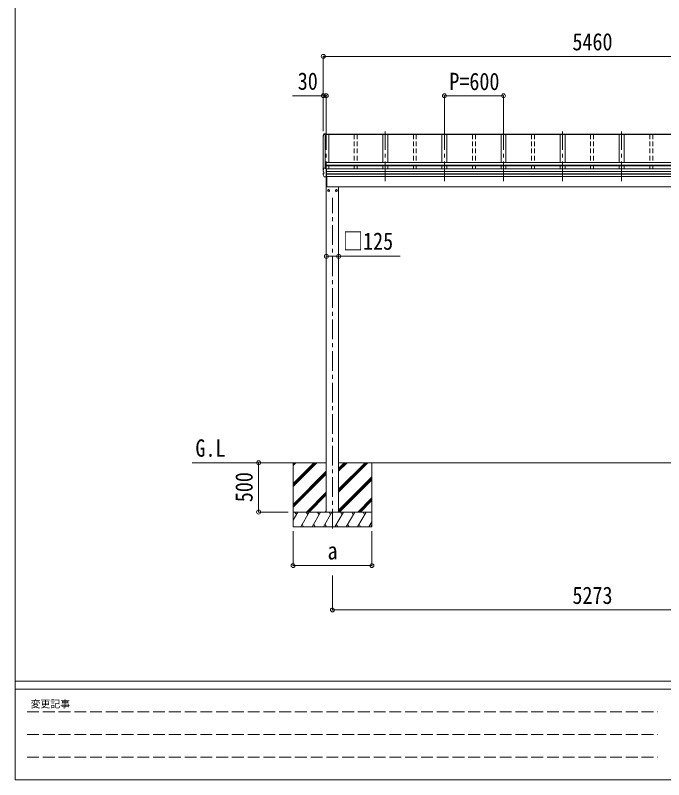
# Model space of a CAD drawing. Units: millimetres at full size, sheet at 1:40. Extents: x -11243 to 11243, y -7760 to 7760.
# Drawn here: x -11243 to -4658, y -7760 to 0 of the extents above; entities that cross this region are included whole.
import ezdxf
from ezdxf.enums import TextEntityAlignment as Align

# ---------------------------------------------------------------- set-up
doc = ezdxf.new("R2010")
doc.units = ezdxf.units.MM
doc.header["$LTSCALE"] = 40
doc.header["$PDMODE"] = 32
doc.header["$PDSIZE"] = 40
for name, pattern in [('CHAIN1', [8, 5, -1, 1, -1]), ('DASHED1', [1.8, 1.2, -0.6]), ('DASHED3', [4, 3, -1])]:
    doc.linetypes.add(name, pattern=pattern)
for name, color, linetype, lineweight in [('0-3_ELV2', 7, 'Continuous', 9), ('0-6_OTH_LINE', 6, 'Continuous', 9), ('F-0_240', 7, 'Continuous', 9)]:
    doc.layers.add(name, color=color, linetype=linetype, lineweight=lineweight)
doc.styles.add('ＭＳ ゴシック', font='')
doc.styles.get('ＭＳ ゴシック').set_extended_font_data('MS Gothic')

msp = doc.modelspace()

# ---------------------------------------------------------------- linework, layer by layer
at = {"layer": '0-3_ELV2', "color": 6}
for p, q in [((-8115.41, -417.07), (-8115.41, -1176.07)), ((-8115.41, -817.07), (-8428.75, -817.07)), ((-8115.41, -817.07), (-8115.41, -1176.07)), ((-8085.41, -817.07), (-8085.41, -1176.07)), ((-6285.41, -817.07), (-6885.41, -817.07)), ((-6885.41, -817.07), (-6885.41, -1176.07)), ((-6285.41, -817.07), (-6285.41, -1176.07)), ((-7959.41, -2446.9), (-8084.41, -2446.9)), ((-7959.41, -2446.9), (-7335.94, -2446.9)), ((-8771.91, -4542.91), (-8472.91, -4542.91)), ((-8771.91, -5042.91), (-8472.91, -5042.91)), ((-8421.91, -5586.45), (-8421.91, -5237.45)), ((-8021.91, -6036.45), (-8021.91, -5686.45))]:
    msp.add_line(p, q, dxfattribs=at)
at = {"layer": '0-3_ELV2', "color": 4}
for p, q in [((-8117.69, -1231.57), (-8117.72, -1231.82)), ((-8117.72, -1231.82), (-8117.72, -1231.87)), ((-8117.72, -1235.92), (-8117.72, -1231.87)), ((-8116.67, -1237.2), (-8115.41, -1237.44)), ((-8115.41, -1235.92), (-8116.18, -1235.77)), ((-8115.41, -1235.57), (-8116.1, -1235.44)), ((-8115.41, -1232.62), (-8115.41, -1569.4)), ((-8110.27, -1205.27), (-8110.15, -1204.97)), ((-8110.15, -1204.97), (-8109.98, -1204.71)), ((-8109.98, -1204.71), (-8109.76, -1204.48)), ((-8109.76, -1204.48), (-8109.51, -1204.3)), ((-8109.51, -1204.3), (-8109.23, -1204.17)), ((-8109.23, -1204.17), (-8108.96, -1204.09)), ((-8108.96, -1204.09), (-8108.73, -1204.05)), ((-8060.41, -1209.26), (-8108.85, -1209.26)), ((-8108.73, -1204.05), (-8108.5, -1204.03)), ((-8108.5, -1204.03), (-8108.24, -1204.01)), ((-8108.24, -1204.01), (-8107.96, -1204)), ((-8107.96, -1204), (-8107.65, -1203.99)), ((-8107.65, -1203.99), (-8107.33, -1203.99)), ((-8107.41, -1204), (-8107.41, -1203.99)), ((-8107.41, -1204), (-8107.41, -1204)), ((-8107.41, -1204), (-8082.41, -1204)), ((-8082.41, -1206.52), (-8096.61, -1206.52)), ((-8096.38, -1209.11), (-8096.38, -1208.76)), ((-8096.31, -1209.26), (-8096.31, -1552.59)), ((-8085.41, -1209.02), (-8096.23, -1209.02)), ((-8095.71, -1209.26), (-8095.71, -1556.54)), ((-8085.41, -1208.02), (-8085.41, -1209.02)), ((-8082.41, -1208.02), (-8085.41, -1208.02)), ((-2685.41, -1208.35), (-8085.41, -1208.35)), ((-2685.41, -1209.25), (-8085.41, -1209.25)), ((-8082.41, -1208.35), (-8082.41, -1204)), ((-2688.41, -1206.07), (-8082.41, -1206.07)), ((-8060.41, -1209.17), (-8060.41, -1493.43)), ((-7510.41, -1209.17), (-7510.41, -1493.43)), ((-7460.41, -1209.17), (-7460.41, -1493.43)), ((-6910.36, -1209.17), (-6910.36, -1493.43)), ((-6860.36, -1209.17), (-6860.36, -1493.43)), ((-6310.41, -1209.17), (-6310.41, -1493.43)), ((-6260.41, -1209.17), (-6260.41, -1493.43)), ((-5710.41, -1209.17), (-5710.41, -1493.43)), ((-5660.41, -1209.17), (-5660.41, -1493.43)), ((-5110.41, -1209.17), (-5110.41, -1493.43)), ((-5060.41, -1209.17), (-5060.41, -1493.43)), ((-8117.83, -1260.96), (-8117.83, -1256.89)), ((-8116.33, -1264.92), (-8117.73, -1261.44)), ((-8115.41, -1259.42), (-8116.77, -1259.68)), ((-8115.41, -1267.16), (-8116.33, -1264.92)), ((-8116.25, -1255.43), (-8116.24, -1255.43)), ((-8115.41, -1260.94), (-8116.25, -1261.11)), ((-8115.41, -1255.33), (-8116.24, -1255.43)), ((-8108.65, -1550.27), (-8096.61, -1550.27)), ((-8097.51, -1493.4), (-8097.51, -1522.86)), ((-8095.51, -1522.86), (-8097.51, -1522.86)), ((-8096.38, -1551.77), (-8096.61, -1550.27)), ((-8096.61, -1556.9), (-8096.61, -1550.27)), ((-8096.38, -1551.77), (-8096.38, -1552.11)), ((-8075.51, -1491.4), (-8095.51, -1491.4)), ((-8075.51, -1492.93), (-8095.51, -1492.93)), ((-8095.51, -1527.45), (-8095.51, -1492.93)), ((-2675.31, -1493.56), (-8095.51, -1493.56)), ((-2675.31, -1522.6), (-8095.51, -1522.6)), ((-2675.31, -1524.34), (-8095.51, -1524.34)), ((-2675.31, -1527.45), (-8095.51, -1527.45)), ((-8075.51, -1491.4), (-8075.51, -1493.56)), ((-8060.41, -1525.41), (-8060.41, -1559.08)), ((-7510.41, -1527.45), (-7510.41, -1559.08)), ((-7460.41, -1527.45), (-7460.41, -1559.08)), ((-6910.36, -1527.45), (-6910.36, -1559.08)), ((-6860.36, -1527.45), (-6860.36, -1559.08)), ((-6310.41, -1527.45), (-6310.41, -1559.08)), ((-6260.41, -1527.45), (-6260.41, -1559.08)), ((-5710.41, -1527.45), (-5710.41, -1559.08)), ((-5660.41, -1527.45), (-5660.41, -1559.08)), ((-5110.41, -1527.45), (-5110.41, -1559.08)), ((-5060.41, -1527.45), (-5060.41, -1559.08)), ((-8117.83, -1611.01), (-8117.83, -1603.62)), ((-8117.83, -1611.17), (-8117.82, -1611)), ((-8117.79, -1611.35), (-8117.83, -1611.17)), ((-8117.72, -1611.51), (-8117.79, -1611.35)), ((-8117.73, -1611.49), (-8114.88, -1618.31)), ((-8117.69, -1578.27), (-8117.72, -1578.53)), ((-8117.72, -1578.53), (-8117.72, -1578.58)), ((-8117.72, -1585.97), (-8117.72, -1578.58)), ((-8117.72, -1585.92), (-8117.69, -1585.66)), ((-8117.72, -1586.01), (-8117.72, -1585.92)), ((-8117.65, -1586.39), (-8117.71, -1586.01)), ((-8117.47, -1586.74), (-8117.65, -1586.39)), ((-8117.21, -1587.01), (-8117.47, -1586.74)), ((-8116.94, -1587.18), (-8117.21, -1587.01)), ((-8117.05, -1611.02), (-8117, -1610.66)), ((-8117.02, -1611.38), (-8117.05, -1611.02)), ((-8116.93, -1611.71), (-8117.02, -1611.38)), ((-8117, -1610.66), (-8116.89, -1610.33)), ((-8116.7, -1587.28), (-8116.94, -1587.18)), ((-8116.9, -1586.09), (-8116.85, -1585.77)), ((-8116.89, -1586.42), (-8116.9, -1586.09)), ((-8116.82, -1586.73), (-8116.89, -1586.42)), ((-8116.89, -1610.33), (-8116.71, -1610.05)), ((-8116.7, -1587), (-8116.82, -1586.73)), ((-8116.77, -1602.34), (-8110.81, -1601.19)), ((-8116.71, -1610.05), (-8116.49, -1609.85)), ((-8116.53, -1587.23), (-8116.7, -1587)), ((-8116.46, -1587.35), (-8116.7, -1587.28)), ((-8116.33, -1587.37), (-8116.53, -1587.23)), ((-8116.49, -1609.85), (-8116.25, -1609.73)), ((-8116.18, -1587.43), (-8116.46, -1587.35)), ((-8116.1, -1587.44), (-8116.33, -1587.37)), ((-8116.24, -1609.73), (-8116.25, -1609.73)), ((-8116.24, -1609.73), (-8109.84, -1608.03)), ((-8109.84, -1588.21), (-8116.1, -1587.44)), ((-8116.1, -1587.44), (-8116.1, -1587.44)), ((-8114.88, -1618.31), (-8111.93, -1625.04)), ((-8111.93, -1625.04), (-8108.89, -1631.69)), ((-8110.42, -1588.23), (-8110.46, -1588.14)), ((-8110.41, -1588.35), (-8110.42, -1588.23)), ((-8110.41, -1588.35), (-8110.41, -1607.56)), ((-8109.84, -1588.21), (-8109.84, -1588.22)), ((-8109.84, -1588.22), (-8109.76, -1588.24)), ((-8109.84, -1608.03), (-8109.76, -1607.99)), ((-8109.84, -1608.03), (-8109.84, -1608.03)), ((-8109.76, -1588.24), (-8109.68, -1588.29)), ((-8109.76, -1607.99), (-8109.68, -1607.93)), ((-8109.68, -1588.29), (-8109.62, -1588.37)), ((-8109.68, -1607.93), (-8109.62, -1607.85)), ((-8109.62, -1588.37), (-8109.57, -1588.46)), ((-8109.62, -1607.85), (-8109.57, -1607.75)), ((-8109.57, -1588.46), (-8109.54, -1588.57)), ((-8109.57, -1607.75), (-8109.54, -1607.63)), ((-8109.54, -1588.57), (-8109.53, -1588.69)), ((-8109.54, -1607.63), (-8109.53, -1607.51)), ((-8082.41, -1556.9), (-8096.61, -1556.9)), ((-8095.66, -1556.9), (-8096.38, -1552.11)), ((-8096.23, -1556.9), (-8096.23, -1553.22)), ((-8095.67, -1556.9), (-8096.23, -1553.22)), ((-8082.41, -1639.31), (-8082.41, -1556.9)), ((-2688.41, -1559.08), (-8082.41, -1559.08)), ((-2688.41, -1585.6), (-8082.41, -1585.6)), ((-2688.41, -1586.49), (-8082.41, -1586.49)), ((-2688.41, -1609.71), (-8082.41, -1609.71)), ((-2688.41, -1611.64), (-8082.41, -1611.64)), ((-8108.89, -1631.69), (-8105.77, -1638.25)), ((-8105.61, -1638.54), (-8105.78, -1638.2)), ((-8105.35, -1638.82), (-8105.61, -1638.54)), ((-8105.04, -1639.03), (-8105.35, -1638.82)), ((-8104.71, -1639.18), (-8105.04, -1639.03)), ((-8104.4, -1639.25), (-8104.71, -1639.18)), ((-8104.12, -1639.28), (-8104.4, -1639.25)), ((-8103.81, -1639.3), (-8104.12, -1639.28)), ((-8103.46, -1639.31), (-8103.81, -1639.3)), ((-8103.08, -1639.31), (-8103.46, -1639.31)), ((-8082.41, -1639.31), (-8103.06, -1639.31)), ((-8087.41, -1743.51), (-8087.41, -1639.31)), ((-8086.91, -1743.9), (-8086.91, -1639.31)), ((-2688.41, -1636.67), (-8082.41, -1636.67)), ((-8080.41, -1636.67), (-8080.41, -1741.51)), ((-8086.91, -1743.97), (-8086.92, -1744)), ((-8086.92, -1744), (-8086.91, -1744.01)), ((-8086.91, -1743.9), (-8086.91, -1743.91)), ((-8086.91, -1743.91), (-8086.91, -1743.97)), ((-8086.91, -1744.01), (-8085.41, -1744.01)), ((-8086.91, -1744.01), (-8086.91, -1744.01)), ((-8085.41, -1744.01), (-8085.41, -1741.51)), ((-8085.41, -1741.51), (-8080.41, -1741.51)), ((-2804.71, -1742.91), (-8085.41, -1742.91)), ((-8084.41, -1742.91), (-8084.41, -5042.91)), ((-8061.91, -1770.09), (-8070.41, -1775)), ((-8070.41, -1775), (-8070.41, -1784.81)), ((-8053.41, -1775), (-8061.91, -1770.09)), ((-8053.41, -1784.81), (-8053.41, -1775)), ((-8053.31, -1779.66), (-8053.41, -1779.66)), ((-8053.31, -1780.16), (-8053.41, -1780.16)), ((-7990.51, -1779.66), (-7990.41, -1779.66)), ((-7990.51, -1780.16), (-7990.41, -1780.16)), ((-7990.41, -1775), (-7981.91, -1770.09)), ((-7990.41, -1784.81), (-7990.41, -1775)), ((-7981.91, -1770.09), (-7973.41, -1775)), ((-7973.41, -1775), (-7973.41, -1784.81)), ((-7959.41, -5042.91), (-7959.41, -1742.91)), ((-8070.41, -1784.81), (-8061.91, -1789.72)), ((-8061.91, -1789.72), (-8053.41, -1784.81)), ((-7981.91, -1789.72), (-7990.41, -1784.81)), ((-7973.41, -1784.81), (-7981.91, -1789.72))]:
    msp.add_line(p, q, dxfattribs=at)
at = {"layer": '0-3_ELV2', "color": 5, "linetype": 'CHAIN1'}
for p, q in [((-8085.36, -1684.91), (-8085.36, -1180.73)), ((-7485.41, -1684.91), (-7485.41, -1180.73)), ((-6885.41, -1684.91), (-6885.41, -1180.73)), ((-6285.41, -1684.91), (-6285.41, -1180.73)), ((-5685.41, -1684.91), (-5685.41, -1180.73)), ((-5085.41, -1684.91), (-5085.41, -1180.73)), ((-8021.91, -5209.43), (-8021.91, -1852.34))]:
    msp.add_line(p, q, dxfattribs=at)
at = {"layer": '0-3_ELV2', "color": 4, "linetype": 'DASHED1'}
for p, q in [((-7800.41, -1209.17), (-7800.41, -1493.56)), ((-7770.41, -1209.17), (-7770.41, -1493.56)), ((-7200.41, -1209.17), (-7200.41, -1493.56)), ((-7170.41, -1209.17), (-7170.41, -1493.56)), ((-6600.41, -1209.17), (-6600.41, -1493.56)), ((-6570.41, -1209.17), (-6570.41, -1493.56)), ((-6000.41, -1209.17), (-6000.41, -1493.56)), ((-5970.41, -1209.17), (-5970.41, -1493.56)), ((-5400.41, -1209.17), (-5400.41, -1493.56)), ((-5370.41, -1209.17), (-5370.41, -1493.56)), ((-4800.41, -1209.17), (-4800.41, -1493.56)), ((-4770.41, -1209.17), (-4770.41, -1493.56)), ((-7800.41, -1527.45), (-7800.41, -1559.08)), ((-7770.41, -1527.45), (-7770.41, -1559.08)), ((-7200.41, -1527.45), (-7200.41, -1559.08)), ((-7170.41, -1527.45), (-7170.41, -1559.08)), ((-6600.41, -1527.45), (-6600.41, -1559.08)), ((-6570.41, -1527.45), (-6570.41, -1559.08)), ((-6000.41, -1527.45), (-6000.41, -1559.08)), ((-5970.41, -1527.45), (-5970.41, -1559.08)), ((-5400.41, -1527.45), (-5400.41, -1559.08)), ((-5370.41, -1527.45), (-5370.41, -1559.08)), ((-4800.41, -1527.45), (-4800.41, -1559.08)), ((-4770.41, -1527.45), (-4770.41, -1559.08))]:
    msp.add_line(p, q, dxfattribs=at)
at = {"layer": '0-3_ELV2'}
for p, q in [((-8084.41, -4542.91), (-9445.51, -4542.91)), ((-8421.91, -4556.15), (-8408.67, -4542.91)), ((-8421.91, -4570.29), (-8394.53, -4542.91)), ((-8421.91, -4782.42), (-8182.4, -4542.91)), ((-8421.91, -4768.28), (-8196.54, -4542.91)), ((-8421.91, -4754.13), (-8210.68, -4542.91)), ((-8421.91, -4542.91), (-8421.91, -5192.91)), ((-7959.41, -4600), (-7902.31, -4542.91)), ((-7959.41, -4614.14), (-7888.17, -4542.91)), ((-7959.41, -4628.29), (-7874.03, -4542.91)), ((-7959.41, -4826.28), (-7676.04, -4542.91)), ((-7959.41, -4812.13), (-7690.18, -4542.91)), ((-7959.41, -4840.42), (-7661.9, -4542.91)), ((-2811.41, -4542.91), (-7959.41, -4542.91)), ((-7621.91, -4542.91), (-7621.91, -5192.91)), ((-8421.91, -4966.26), (-8084.41, -4628.77)), ((-8421.91, -4980.41), (-8084.41, -4642.91)), ((-8421.91, -4994.55), (-8084.41, -4657.05)), ((-7959.41, -5024.26), (-7621.91, -4686.77)), ((-7959.41, -5038.41), (-7621.91, -4700.91)), ((-7949.77, -5042.91), (-7621.91, -4715.05)), ((-8286.42, -5042.91), (-8084.41, -4840.9)), ((-8272.28, -5042.91), (-8084.41, -4855.04)), ((-8258.13, -5042.91), (-8084.41, -4869.18)), ((-7765.92, -5042.91), (-7621.91, -4898.9)), ((-7751.78, -5042.91), (-7621.91, -4913.04)), ((-7737.63, -5042.91), (-7621.91, -4927.18)), ((-8421.91, -5126.74), (-8373.51, -5042.9)), ((-7621.91, -5042.91), (-8421.91, -5042.91)), ((-8388.51, -5068.89), (-8403.51, -5042.9)), ((-8344.64, -5192.9), (-8258.04, -5042.91)), ((-8273.04, -5068.89), (-8288.04, -5042.91)), ((-8229.17, -5192.91), (-8142.57, -5042.91)), ((-8157.57, -5068.89), (-8172.57, -5042.91)), ((-8113.7, -5192.91), (-8027.1, -5042.91)), ((-8096, -5042.91), (-8084.41, -5031.31)), ((-8042.1, -5068.89), (-8057.1, -5042.9)), ((-7998.23, -5192.91), (-7911.63, -5042.91)), ((-7926.63, -5068.89), (-7941.63, -5042.91)), ((-7882.76, -5192.91), (-7796.16, -5042.91)), ((-7826.16, -5042.91), (-7811.16, -5068.89)), ((-7767.29, -5192.91), (-7680.69, -5042.91)), ((-7695.69, -5068.89), (-7710.69, -5042.91)), ((-8421.91, -5192.91), (-7621.91, -5192.91)), ((-8329.64, -5166.93), (-8314.65, -5192.9)), ((-8214.17, -5166.92), (-8199.17, -5192.91)), ((-8098.7, -5166.93), (-8083.7, -5192.91)), ((-7983.23, -5166.93), (-7968.24, -5192.91)), ((-7867.76, -5166.93), (-7852.77, -5192.91)), ((-7752.29, -5166.93), (-7737.29, -5192.91)), ((-7651.82, -5192.91), (-7621.91, -5141.1)), ((-7636.82, -5166.93), (-7621.91, -5192.76))]:
    msp.add_line(p, q, dxfattribs=at)
at = {"layer": '0-3_ELV2', "color": 4}
for points in [[(-8117.69, -1231.56), (-8115.36, -1222.71), (-8112.9, -1213.94), (-8110.28, -1205.28)], [(-8108.65, -1207.61), (-8096.61, -1207.61), (-8096.38, -1209.11), (-8108.8, -1209.11)], [(-8096.61, -1207.61), (-8096.61, -1206.52), (-8096.23, -1209.02)]]:
    msp.add_lwpolyline(points, dxfattribs=at)
at = {"layer": '0-3_ELV2', "color": 6}
msp.add_lwpolyline([(-8421.91, -5586.45), (-7621.91, -5586.45), (-7621.91, -5237.45)], dxfattribs=at)
at = {"layer": '0-3_ELV2', "color": 4}
for centre, radius in [((-8061.91, -1779.91), 10), ((-8061.91, -1779.91), 8.5), ((-7981.91, -1779.91), 10), ((-7981.91, -1779.91), 8.5)]:
    msp.add_circle(centre, radius, dxfattribs=at)
for centre, radius, start, end in [((-8116.43, -1235.92), 1.3, 166.2046, 259.10358), ((-7632.4, -1355.27), 499.82, 162.96047, 166.14879), ((-7632.4, -1355.27), 498.32, 162.94349, 166.12469), ((-8108.66, -1209.31), 1.7, 89.95676, 162.90929), ((-8116.53, -1256.9), 1.3, 100.9005, 179.9623), ((-8116.53, -1260.96), 1.3, 100.8868, 201.66215), ((-7653.08, -1076.39), 498.64, 201.74241, 202.00165), ((-7653.08, -1076.04), 498.64, 201.78246, 202.00165), ((-7632.4, -1697.93), 499.82, 162.96047, 166.14879), ((-8108.66, -1551.97), 1.7, 89.95676, 162.90929), ((-8095.51, -1493.4), 2, 90, 180), ((-8116.53, -1603.62), 1.3, 100.9005, 179.9623), ((-8110.91, -1600.7), 0.499, 280.91518, 359.94761), ((-8086.91, -1743.51), 0.5, 180, 269.5), ((-8074.76, -1728.84), 12.15, 179.0404, 180.9596), ((-8061.91, -1779.91), 8.6, 171.25399, 188.74601), ((-8061.91, -1779.91), 8.6, 111.25399, 128.74601), ((-8061.91, -1779.91), 8.6, 51.25399, 68.74601), ((-8061.91, -1779.91), 8.6, 1.66581, 8.74601), ((-8061.91, -1779.91), 8.6, 351.25399, 358.33419), ((-7981.91, -1779.91), 8.6, 171.25399, 178.33419), ((-7981.91, -1779.91), 8.6, 181.66581, 188.74601), ((-7981.91, -1779.91), 8.6, 111.25399, 128.74601), ((-7981.91, -1779.91), 8.6, 51.25399, 68.74601), ((-7981.91, -1779.91), 8.6, 351.25399, 8.74601), ((-8061.91, -1779.91), 8.6, 231.25399, 248.74601), ((-8061.91, -1779.91), 8.6, 291.25399, 308.74601), ((-7981.91, -1779.91), 8.6, 231.25399, 248.74601), ((-7981.91, -1779.91), 8.6, 291.25399, 308.74601)]:
    msp.add_arc(centre, radius, start, end, dxfattribs=at)
at = {"layer": '0-3_ELV2', "color": 6}
for p in [(-8115.41, -417.07), (-8115.41, -817.07), (-8085.41, -817.07), (-6885.41, -817.07), (-6285.41, -817.07), (-8084.41, -2446.9), (-7959.41, -2446.9), (-8771.91, -4542.91), (-8771.91, -5042.91), (-8421.91, -5586.45), (-7621.91, -5586.45), (-8021.91, -6036.45)]:
    msp.add_point(p, dxfattribs=at)
at = {"layer": '0-6_OTH_LINE'}
for p, q in [((-8115.41, -417.07), (-2655.41, -417.07)), ((-8085.41, -817.07), (-8115.41, -817.07)), ((-8771.91, -5042.91), (-8771.91, -4542.91)), ((-8021.91, -6036.45), (-2748.91, -6036.45))]:
    msp.add_line(p, q, dxfattribs=at)
at = {"layer": 'F-0_240', "color": 5}
for p, q in [((-11242.74, 7760), (-11242.74, -7760)), ((-11242.74, -6760), (10677.26, -6760)), ((-11242.74, -6840), (7121.58, -6840)), ((-11242.74, -7760), (10677.26, -7760))]:
    msp.add_line(p, q, dxfattribs=at)
at = {"layer": 'F-0_240', "color": 4, "linetype": 'DASHED3'}
for p, q in [((-11122.75, -7070), (-4718.42, -7070)), ((-11122.75, -7300), (-4718.42, -7300)), ((-11122.75, -7530), (-4718.42, -7530))]:
    msp.add_line(p, q, dxfattribs=at)

# ---------------------------------------------------------------- texts
at = {"layer": '0-3_ELV2', "style": 'ＭＳ ゴシック', "width": 0.85}
for s, p in [('5460', (-5585.41, -409.07)), ('30', (-8374.57, -808.98)), ('P=600', (-6835.41, -812.07)), ('□125', (-7915.49, -2433.53)), ('G.L', (-9413.39, -4534.05)), ('a', (-8071.91, -5576.45)), ('5273', (-5585.41, -6028.45))]:
    msp.add_text(s, height=176, dxfattribs=at).set_placement(p, align=Align.BOTTOM_LEFT)
msp.add_text('500', height=176, rotation=90, dxfattribs=at).set_placement((-8779.91, -4942.91), align=Align.BOTTOM_LEFT)
at = {"layer": 'F-0_240', "style": 'ＭＳ ゴシック'}
msp.add_text('変更記事', height=73.31, dxfattribs=at).set_placement((-11086.44, -7050), align=Align.BOTTOM_LEFT)

doc.saveas('drawing.dxf')
